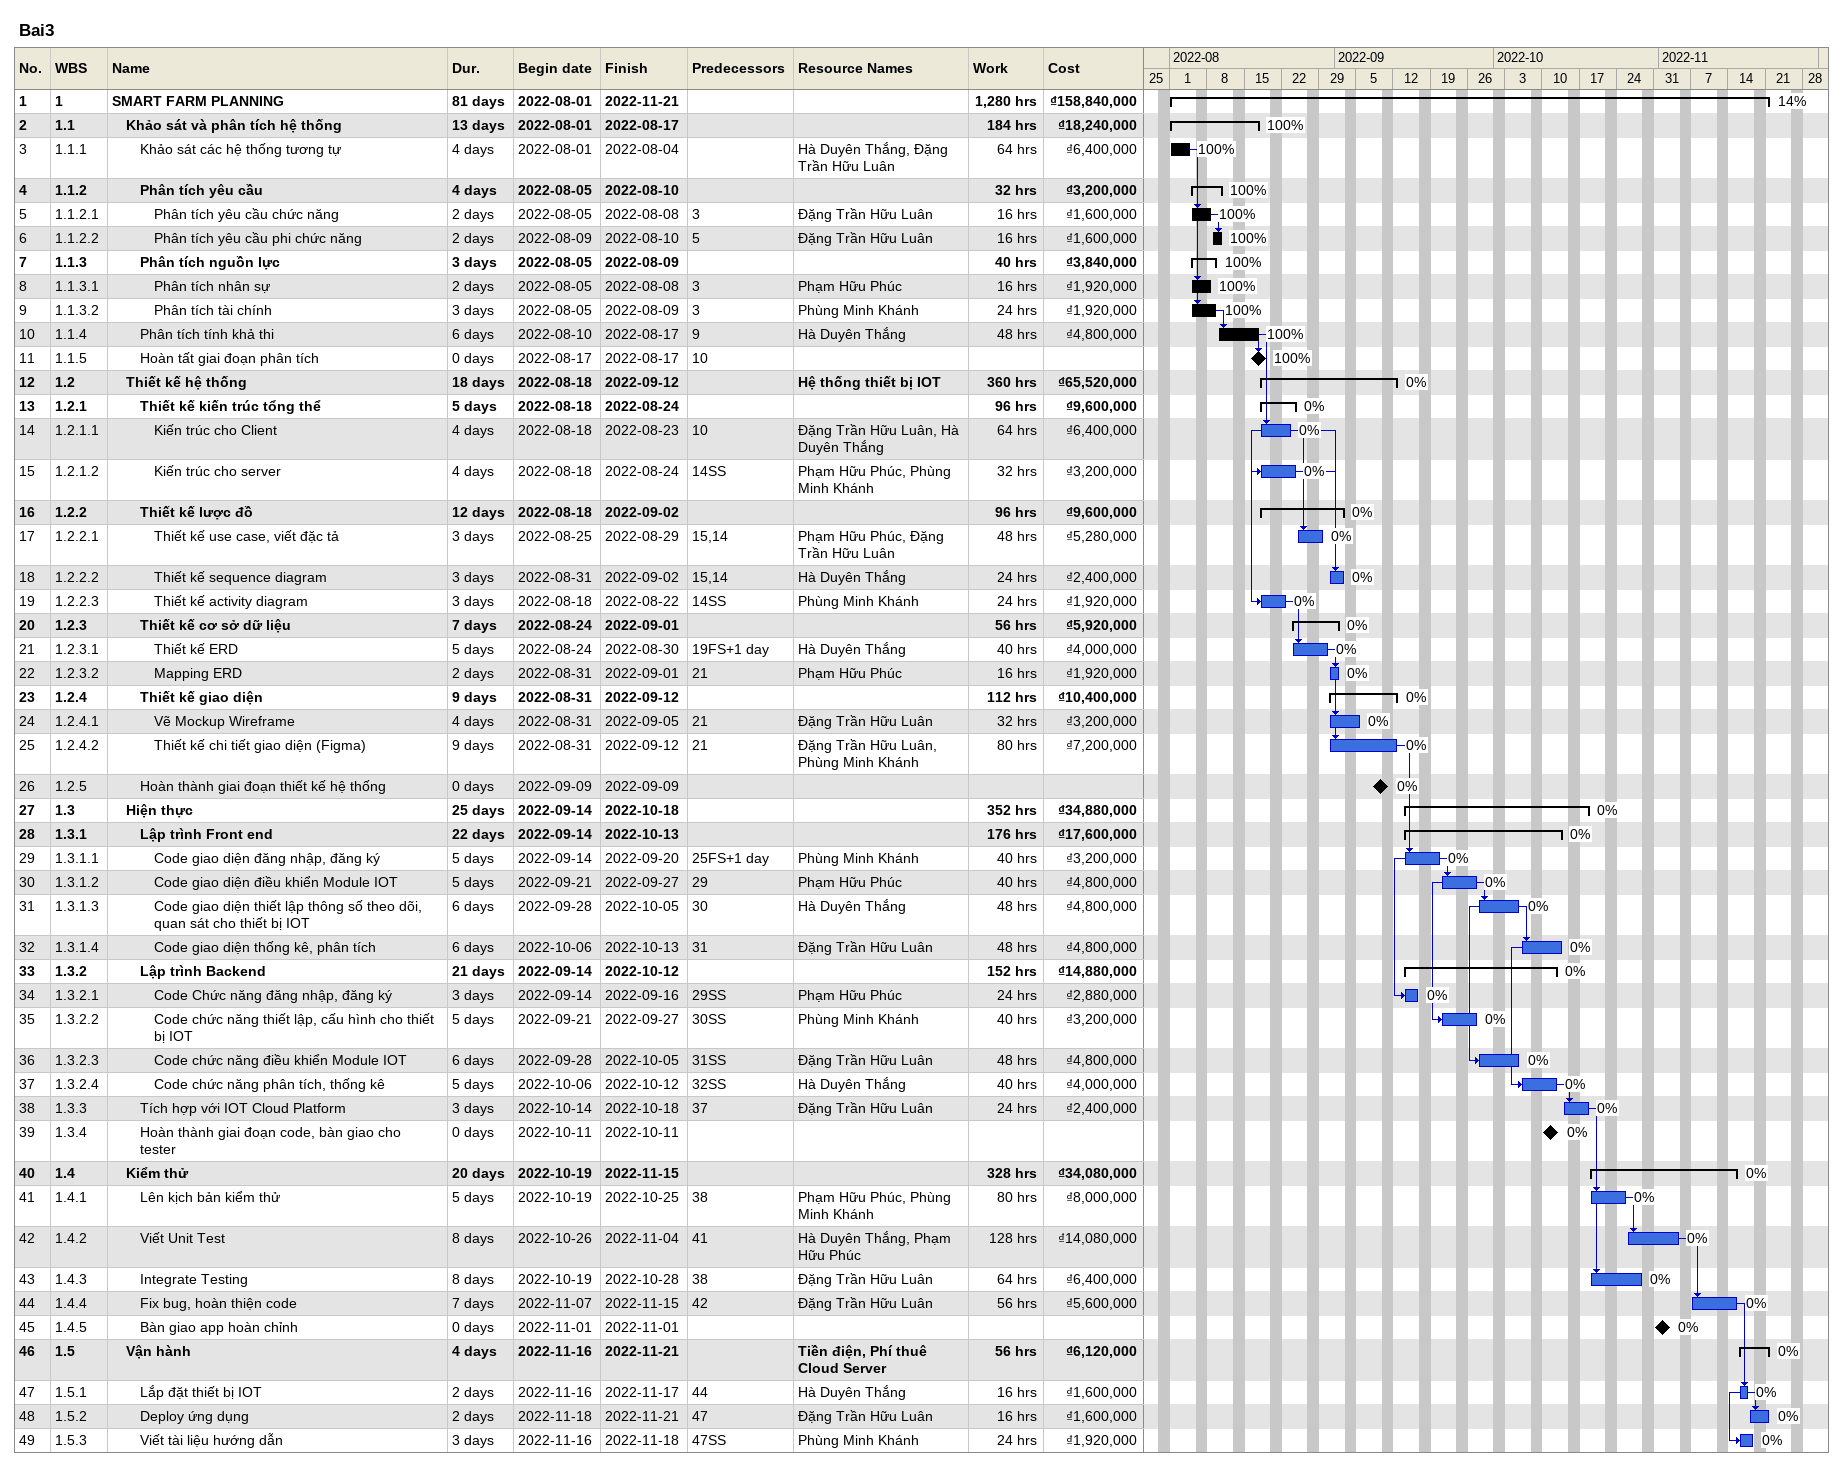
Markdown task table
Bai3

| ID | WBS | Task | Duration | Start | Finish | Predecessors | Resources | % complete | Work (h) | Cost (₫) |
|---|---|---|---|---|---|---|---|---|---|---|
| 1 | 1 | **SMART FARM PLANNING** | 81d | 2022-08-01 | 2022-11-21 |  |  | 14 | 1280 | 158840000 |
| 2 | 1.1 | **Khảo sát và phân tích hệ thống** | 13d | 2022-08-01 | 2022-08-17 |  |  | 100 | 184 | 18240000 |
| 3 | 1.1.1 | Khảo sát các hệ thống tương tự | 4d | 2022-08-01 | 2022-08-04 |  | Hà Duyên Thắng, Đặng Trần Hữu Luân | 100 | 64 | 6400000 |
| 4 | 1.1.2 | **Phân tích yêu cầu** | 4d | 2022-08-05 | 2022-08-10 |  |  | 100 | 32 | 3200000 |
| 5 | 1.1.2.1 | Phân tích yêu cầu chức năng | 2d | 2022-08-05 | 2022-08-08 | 3 | Đặng Trần Hữu Luân | 100 | 16 | 1600000 |
| 6 | 1.1.2.2 | Phân tích yêu cầu phi chức năng | 2d | 2022-08-09 | 2022-08-10 | 5 | Đặng Trần Hữu Luân | 100 | 16 | 1600000 |
| 7 | 1.1.3 | **Phân tích nguồn lực** | 3d | 2022-08-05 | 2022-08-09 |  |  | 100 | 40 | 3840000 |
| 8 | 1.1.3.1 | Phân tích nhân sự | 2d | 2022-08-05 | 2022-08-08 | 3 | Phạm Hữu Phúc | 100 | 16 | 1920000 |
| 9 | 1.1.3.2 | Phân tích tài chính | 3d | 2022-08-05 | 2022-08-09 | 3 | Phùng Minh Khánh | 100 | 24 | 1920000 |
| 10 | 1.1.4 | Phân tích tính khả thi | 6d | 2022-08-10 | 2022-08-17 | 9 | Hà Duyên Thắng | 100 | 48 | 4800000 |
| 11 | 1.1.5 | Hoàn tất giai đoạn phân tích | 0d | 2022-08-17 | 2022-08-17 | 10 |  | 100 |  |  |
| 12 | 1.2 | **Thiết kế hệ thống** | 18d | 2022-08-18 | 2022-09-12 |  | Hệ thống thiết bị IOT | 0 | 360 | 65520000 |
| 13 | 1.2.1 | **Thiết kế kiến trúc tổng thể** | 5d | 2022-08-18 | 2022-08-24 |  |  | 0 | 96 | 9600000 |
| 14 | 1.2.1.1 | Kiến trúc cho Client | 4d | 2022-08-18 | 2022-08-23 | 10 | Đặng Trần Hữu Luân, Hà Duyên Thắng | 0 | 64 | 6400000 |
| 15 | 1.2.1.2 | Kiến trúc cho server | 4d | 2022-08-18 | 2022-08-24 | 14SS | Phạm Hữu Phúc, Phùng Minh Khánh | 0 | 32 | 3200000 |
| 16 | 1.2.2 | **Thiết kế lược đồ** | 12d | 2022-08-18 | 2022-09-02 |  |  | 0 | 96 | 9600000 |
| 17 | 1.2.2.1 | Thiết kế use case, viết đặc tả | 3d | 2022-08-25 | 2022-08-29 | 15, 14 | Phạm Hữu Phúc, Đặng Trần Hữu Luân | 0 | 48 | 5280000 |
| 18 | 1.2.2.2 | Thiết kế sequence diagram | 3d | 2022-08-31 | 2022-09-02 | 15, 14 | Hà Duyên Thắng | 0 | 24 | 2400000 |
| 19 | 1.2.2.3 | Thiết kế activity diagram | 3d | 2022-08-18 | 2022-08-22 | 14SS | Phùng Minh Khánh | 0 | 24 | 1920000 |
| 20 | 1.2.3 | **Thiết kế cơ sở dữ liệu** | 7d | 2022-08-24 | 2022-09-01 |  |  | 0 | 56 | 5920000 |
| 21 | 1.2.3.1 | Thiết kế ERD | 5d | 2022-08-24 | 2022-08-30 | 19FS+1d | Hà Duyên Thắng | 0 | 40 | 4000000 |
| 22 | 1.2.3.2 | Mapping ERD | 2d | 2022-08-31 | 2022-09-01 | 21 | Phạm Hữu Phúc | 0 | 16 | 1920000 |
| 23 | 1.2.4 | **Thiết kế giao diện** | 9d | 2022-08-31 | 2022-09-12 |  |  | 0 | 112 | 10400000 |
| 24 | 1.2.4.1 | Vẽ Mockup Wireframe | 4d | 2022-08-31 | 2022-09-05 | 21 | Đặng Trần Hữu Luân | 0 | 32 | 3200000 |
| 25 | 1.2.4.2 | Thiết kế chi tiết giao diện (Figma) | 9d | 2022-08-31 | 2022-09-12 | 21 | Đặng Trần Hữu Luân, Phùng Minh Khánh | 0 | 80 | 7200000 |
| 26 | 1.2.5 | Hoàn thành giai đoạn thiết kế hệ thống | 0d | 2022-09-09 | 2022-09-09 |  |  | 0 |  |  |
| 27 | 1.3 | **Hiện thực** | 25d | 2022-09-14 | 2022-10-18 |  |  | 0 | 352 | 34880000 |
| 28 | 1.3.1 | **Lập trình Front end** | 22d | 2022-09-14 | 2022-10-13 |  |  | 0 | 176 | 17600000 |
| 29 | 1.3.1.1 | Code giao diện đăng nhập, đăng ký | 5d | 2022-09-14 | 2022-09-20 | 25FS+1d | Phùng Minh Khánh | 0 | 40 | 3200000 |
| 30 | 1.3.1.2 | Code giao diện điều khiển Module IOT | 5d | 2022-09-21 | 2022-09-27 | 29 | Phạm Hữu Phúc | 0 | 40 | 4800000 |
| 31 | 1.3.1.3 | Code giao diện thiết lập thông số theo dõi, quan sát cho thiết bị IOT | 6d | 2022-09-28 | 2022-10-05 | 30 | Hà Duyên Thắng | 0 | 48 | 4800000 |
| 32 | 1.3.1.4 | Code giao diện thống kê, phân tích | 6d | 2022-10-06 | 2022-10-13 | 31 | Đặng Trần Hữu Luân | 0 | 48 | 4800000 |
| 33 | 1.3.2 | **Lập trình Backend** | 21d | 2022-09-14 | 2022-10-12 |  |  | 0 | 152 | 14880000 |
| 34 | 1.3.2.1 | Code Chức năng đăng nhập, đăng ký | 3d | 2022-09-14 | 2022-09-16 | 29SS | Phạm Hữu Phúc | 0 | 24 | 2880000 |
| 35 | 1.3.2.2 | Code chức năng thiết lập, cấu hình cho thiết bị IOT | 5d | 2022-09-21 | 2022-09-27 | 30SS | Phùng Minh Khánh | 0 | 40 | 3200000 |
| 36 | 1.3.2.3 | Code chức năng điều khiển Module IOT | 6d | 2022-09-28 | 2022-10-05 | 31SS | Đặng Trần Hữu Luân | 0 | 48 | 4800000 |
| 37 | 1.3.2.4 | Code chức năng phân tích, thống kê | 5d | 2022-10-06 | 2022-10-12 | 32SS | Hà Duyên Thắng | 0 | 40 | 4000000 |
| 38 | 1.3.3 | Tích hợp với IOT Cloud Platform | 3d | 2022-10-14 | 2022-10-18 | 37 | Đặng Trần Hữu Luân | 0 | 24 | 2400000 |
| 39 | 1.3.4 | Hoàn thành giai đoạn code, bàn giao cho tester | 0d | 2022-10-11 | 2022-10-11 |  |  | 0 |  |  |
| 40 | 1.4 | **Kiểm thử** | 20d | 2022-10-19 | 2022-11-15 |  |  | 0 | 328 | 34080000 |
| 41 | 1.4.1 | Lên kịch bản kiểm thử | 5d | 2022-10-19 | 2022-10-25 | 38 | Phạm Hữu Phúc, Phùng Minh Khánh | 0 | 80 | 8000000 |
| 42 | 1.4.2 | Viết Unit Test | 8d | 2022-10-26 | 2022-11-04 | 41 | Hà Duyên Thắng, Phạm Hữu Phúc | 0 | 128 | 14080000 |
| 43 | 1.4.3 | Integrate Testing | 8d | 2022-10-19 | 2022-10-28 | 38 | Đặng Trần Hữu Luân | 0 | 64 | 6400000 |
| 44 | 1.4.4 | Fix bug, hoàn thiện code | 7d | 2022-11-07 | 2022-11-15 | 42 | Đặng Trần Hữu Luân | 0 | 56 | 5600000 |
| 45 | 1.4.5 | Bàn giao app hoàn chỉnh | 0d | 2022-11-01 | 2022-11-01 |  |  | 0 |  |  |
| 46 | 1.5 | **Vận hành** | 4d | 2022-11-16 | 2022-11-21 |  | Tiền điện, Phí thuê Cloud Server | 0 | 56 | 6120000 |
| 47 | 1.5.1 | Lắp đặt thiết bị IOT | 2d | 2022-11-16 | 2022-11-17 | 44 | Hà Duyên Thắng | 0 | 16 | 1600000 |
| 48 | 1.5.2 | Deploy ứng dụng | 2d | 2022-11-18 | 2022-11-21 | 47 | Đặng Trần Hữu Luân | 0 | 16 | 1600000 |
| 49 | 1.5.3 | Viết tài liệu hướng dẫn | 3d | 2022-11-16 | 2022-11-18 | 47SS | Phùng Minh Khánh | 0 | 24 | 1920000 |
